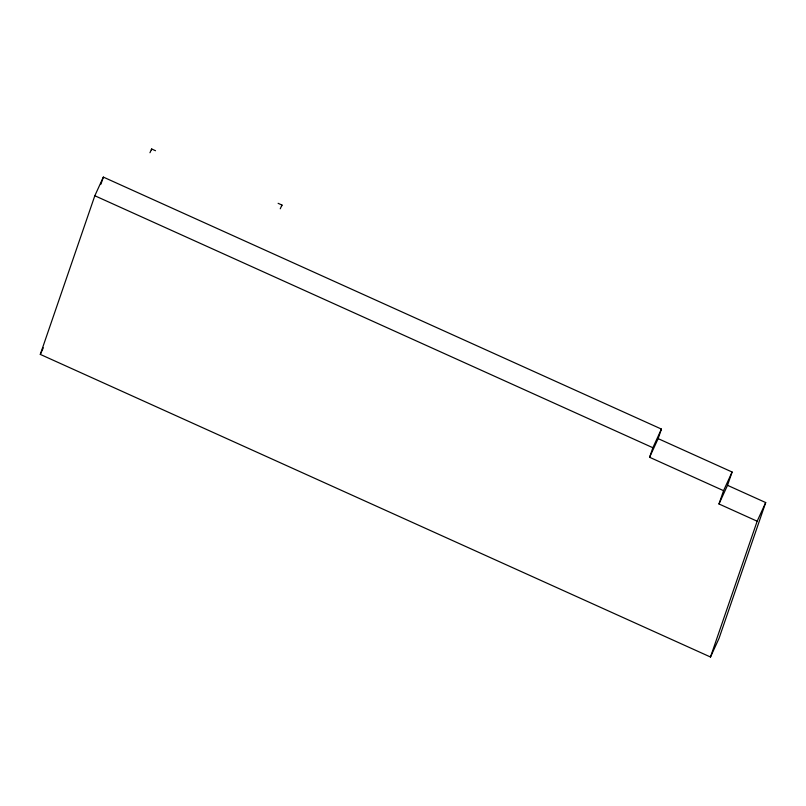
<?xml version="1.0" encoding="UTF-8"?>
<svg xmlns="http://www.w3.org/2000/svg" width="806" height="806" viewBox="0 0 806 806"><rect width="100%" height="100%" fill="white"/><g stroke="black" fill="none" stroke-linecap="round" stroke-linejoin="round"><path stroke-width="1.21" d="M40.3 354.398L94.826 195.747L103.359 177.098L661.414 429.074L658.139 438.625L649.596 457.274L723.556 490.673L718.982 503.972L757.156 521.21L710.489 657.011L40.3 354.398L43.312 347.809M100.921 184.201L103.359 177.098M151.347 149.906L151.669 148.989L155.508 150.722M281.647 205.973L281.969 205.056L278.12 203.324M649.596 457.274L652.88 447.733L661.414 429.074M718.982 503.972L727.526 485.323L732.1 472.014L658.139 438.625M727.526 485.323L765.7 502.561L719.033 638.362L710.489 657.011M149.956 152.727L151.669 148.989M280.256 208.784L281.969 205.056M723.556 490.673L732.1 472.014M757.156 521.21L765.7 502.561M94.826 195.747L652.88 447.733"/></g></svg>
